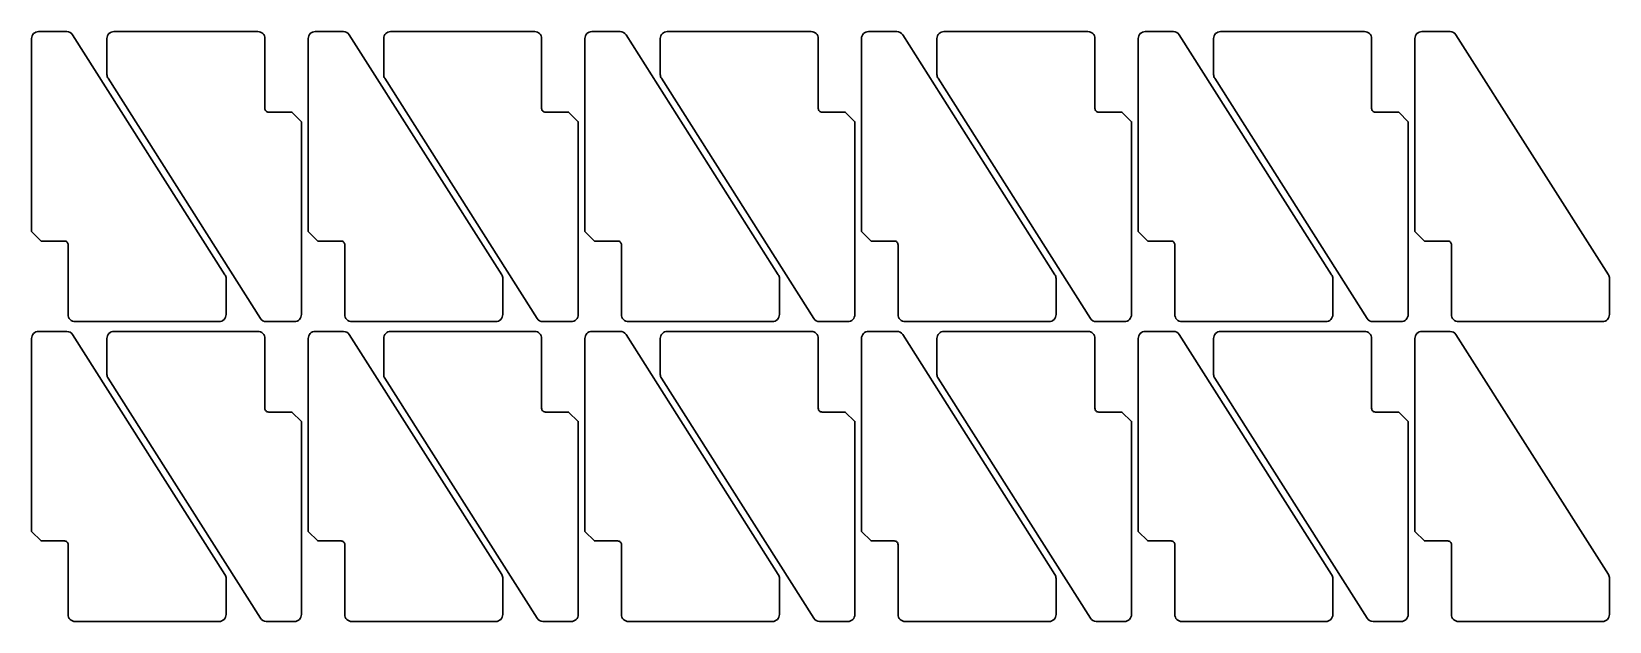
# Model space of a CAD drawing. Header units: millimetres. Extents: x 1270 to 2739, y 197 to 746.
import ezdxf

# ---------------------------------------------------------------- set-up
doc = ezdxf.new("R2010")
doc.units = ezdxf.units.MM

msp = doc.modelspace()

# ---------------------------------------------------------------- linework, layer by layer
at = {"lineweight": 30}
for points in [[(1277, 746.4, 0.414214), (1270.5, 739.9), (1270.5, 560.3), (1279.4, 551.4), (1301, 551.4, -0.414214), (1304.5, 547.9), (1304.5, 482.9, 0.414214), (1311, 476.4), (1445, 476.4, 0.414214), (1451.5, 482.9), (1451.5, 516.4, 0.144242), (1450.4, 520), (1308.7, 743.4, 0.254751), (1303.3, 746.4)], [(1515.1, 476.4, 0.414214), (1521.6, 482.9), (1521.6, 662.5), (1512.8, 671.4), (1491.1, 671.4, -0.414214), (1487.6, 674.9), (1487.6, 739.9, 0.414214), (1481.1, 746.4), (1347.1, 746.4, 0.414214), (1340.6, 739.9), (1340.6, 706.4, 0.144242), (1341.7, 702.9), (1483.4, 479.4, 0.254751), (1488.9, 476.4)], [(1534.4, 746.4, 0.414214), (1527.9, 739.9), (1527.9, 560.3), (1536.8, 551.4), (1558.4, 551.4, -0.414214), (1561.9, 547.9), (1561.9, 482.9, 0.414214), (1568.4, 476.4), (1702.4, 476.4, 0.414214), (1708.9, 482.9), (1708.9, 516.4, 0.144242), (1707.9, 520), (1566.1, 743.4, 0.254751), (1560.7, 746.4)], [(1772.6, 476.4, 0.414214), (1779.1, 482.9), (1779.1, 662.5), (1770.2, 671.4), (1748.6, 671.4, -0.414214), (1745.1, 674.9), (1745.1, 739.9, 0.414214), (1738.6, 746.4), (1604.6, 746.4, 0.414214), (1598.1, 739.9), (1598.1, 706.4, 0.144242), (1599.1, 702.9), (1740.8, 479.4, 0.254751), (1746.3, 476.4)], [(1791.8, 746.4, 0.414214), (1785.3, 739.9), (1785.3, 560.3), (1794.2, 551.4), (1815.8, 551.4, -0.414214), (1819.3, 547.9), (1819.3, 482.9, 0.414214), (1825.8, 476.4), (1959.8, 476.4, 0.414214), (1966.3, 482.9), (1966.3, 516.4, 0.144242), (1965.3, 520), (1823.6, 743.4, 0.254751), (1818.1, 746.4)], [(2030, 476.4, 0.414214), (2036.5, 482.9), (2036.5, 662.5), (2027.6, 671.4), (2006, 671.4, -0.414214), (2002.5, 674.9), (2002.5, 739.9, 0.414214), (1996, 746.4), (1862, 746.4, 0.414214), (1855.5, 739.9), (1855.5, 706.4, 0.144242), (1856.5, 702.9), (1998.2, 479.4, 0.254751), (2003.7, 476.4)], [(2049.2, 746.4, 0.414214), (2042.7, 739.9), (2042.7, 560.3), (2051.6, 551.4), (2073.2, 551.4, -0.414214), (2076.7, 547.9), (2076.7, 482.9, 0.414214), (2083.2, 476.4), (2217.2, 476.4, 0.414214), (2223.7, 482.9), (2223.7, 516.4, 0.144242), (2222.7, 520), (2081, 743.4, 0.254751), (2075.5, 746.4)], [(2287.4, 476.4, 0.414214), (2293.9, 482.9), (2293.9, 662.5), (2285, 671.4), (2263.4, 671.4, -0.414214), (2259.9, 674.9), (2259.9, 739.9, 0.414214), (2253.4, 746.4), (2119.4, 746.4, 0.414214), (2112.9, 739.9), (2112.9, 706.4, 0.144242), (2113.9, 702.9), (2255.7, 479.4, 0.254751), (2261.1, 476.4)], [(2306.7, 746.4, 0.414214), (2300.2, 739.9), (2300.2, 560.3), (2309, 551.4), (2330.7, 551.4, -0.414214), (2334.2, 547.9), (2334.2, 482.9, 0.414214), (2340.7, 476.4), (2474.7, 476.4, 0.414214), (2481.2, 482.9), (2481.2, 516.4, 0.144242), (2480.1, 520), (2338.4, 743.4, 0.254751), (2332.9, 746.4)], [(2544.8, 476.4, 0.414214), (2551.3, 482.9), (2551.3, 662.5), (2542.5, 671.4), (2520.8, 671.4, -0.414214), (2517.3, 674.9), (2517.3, 739.9, 0.414214), (2510.8, 746.4), (2376.8, 746.4, 0.414214), (2370.3, 739.9), (2370.3, 706.4, 0.144242), (2371.4, 702.9), (2513.1, 479.4, 0.254751), (2518.6, 476.4)], [(2564.1, 746.4, 0.414214), (2557.6, 739.9), (2557.6, 560.3), (2566.5, 551.4), (2588.1, 551.4, -0.414214), (2591.6, 547.9), (2591.6, 482.9, 0.414214), (2598.1, 476.4), (2732.1, 476.4, 0.414214), (2738.6, 482.9), (2738.6, 516.4, 0.144242), (2737.6, 520), (2595.8, 743.4, 0.254751), (2590.4, 746.4)], [(1277, 467.2, 0.414214), (1270.5, 460.7), (1270.5, 281.1), (1279.4, 272.2), (1301, 272.2, -0.414214), (1304.5, 268.7), (1304.5, 203.7, 0.414214), (1311, 197.2), (1445, 197.2, 0.414214), (1451.5, 203.7), (1451.5, 237.3, 0.144242), (1450.4, 240.8), (1308.7, 464.3, 0.254751), (1303.3, 467.2)], [(1515.1, 197.2, 0.414214), (1521.6, 203.7), (1521.6, 383.4), (1512.8, 392.2), (1491.1, 392.2, -0.414214), (1487.6, 395.7), (1487.6, 460.7, 0.414214), (1481.1, 467.2), (1347.1, 467.2, 0.414214), (1340.6, 460.7), (1340.6, 427.2, 0.144242), (1341.7, 423.7), (1483.4, 200.2, 0.254751), (1488.9, 197.2)], [(1534.4, 467.2, 0.414214), (1527.9, 460.7), (1527.9, 281.1), (1536.8, 272.2), (1558.4, 272.2, -0.414214), (1561.9, 268.7), (1561.9, 203.7, 0.414214), (1568.4, 197.2), (1702.4, 197.2, 0.414214), (1708.9, 203.7), (1708.9, 237.3, 0.144242), (1707.9, 240.8), (1566.1, 464.3, 0.254751), (1560.7, 467.2)], [(1772.6, 197.2, 0.414214), (1779.1, 203.7), (1779.1, 383.4), (1770.2, 392.2), (1748.6, 392.2, -0.414214), (1745.1, 395.7), (1745.1, 460.7, 0.414214), (1738.6, 467.2), (1604.6, 467.2, 0.414214), (1598.1, 460.7), (1598.1, 427.2, 0.144242), (1599.1, 423.7), (1740.8, 200.2, 0.254751), (1746.3, 197.2)], [(1791.8, 467.2, 0.414214), (1785.3, 460.7), (1785.3, 281.1), (1794.2, 272.2), (1815.8, 272.2, -0.414214), (1819.3, 268.7), (1819.3, 203.7, 0.414214), (1825.8, 197.2), (1959.8, 197.2, 0.414214), (1966.3, 203.7), (1966.3, 237.3, 0.144242), (1965.3, 240.8), (1823.6, 464.3, 0.254751), (1818.1, 467.2)], [(2030, 197.2, 0.414214), (2036.5, 203.7), (2036.5, 383.4), (2027.6, 392.2), (2006, 392.2, -0.414214), (2002.5, 395.7), (2002.5, 460.7, 0.414214), (1996, 467.2), (1862, 467.2, 0.414214), (1855.5, 460.7), (1855.5, 427.2, 0.144242), (1856.5, 423.7), (1998.2, 200.2, 0.254751), (2003.7, 197.2)], [(2049.2, 467.2, 0.414214), (2042.7, 460.7), (2042.7, 281.1), (2051.6, 272.2), (2073.2, 272.2, -0.414214), (2076.7, 268.7), (2076.7, 203.7, 0.414214), (2083.2, 197.2), (2217.2, 197.2, 0.414214), (2223.7, 203.7), (2223.7, 237.3, 0.144242), (2222.7, 240.8), (2081, 464.3, 0.254751), (2075.5, 467.2)], [(2287.4, 197.2, 0.414214), (2293.9, 203.7), (2293.9, 383.4), (2285, 392.2), (2263.4, 392.2, -0.414214), (2259.9, 395.7), (2259.9, 460.7, 0.414214), (2253.4, 467.2), (2119.4, 467.2, 0.414214), (2112.9, 460.7), (2112.9, 427.2, 0.144242), (2113.9, 423.7), (2255.7, 200.2, 0.254751), (2261.1, 197.2)], [(2306.7, 467.2, 0.414214), (2300.2, 460.7), (2300.2, 281.1), (2309, 272.2), (2330.7, 272.2, -0.414214), (2334.2, 268.7), (2334.2, 203.7, 0.414214), (2340.7, 197.2), (2474.7, 197.2, 0.414214), (2481.2, 203.7), (2481.2, 237.3, 0.144242), (2480.1, 240.8), (2338.4, 464.3, 0.254751), (2332.9, 467.2)], [(2544.8, 197.2, 0.414214), (2551.3, 203.7), (2551.3, 383.4), (2542.5, 392.2), (2520.8, 392.2, -0.414214), (2517.3, 395.7), (2517.3, 460.7, 0.414214), (2510.8, 467.2), (2376.8, 467.2, 0.414214), (2370.3, 460.7), (2370.3, 427.2, 0.144242), (2371.4, 423.7), (2513.1, 200.2, 0.254751), (2518.6, 197.2)], [(2564.1, 467.2, 0.414214), (2557.6, 460.7), (2557.6, 281.1), (2566.5, 272.2), (2588.1, 272.2, -0.414214), (2591.6, 268.7), (2591.6, 203.7, 0.414214), (2598.1, 197.2), (2732.1, 197.2, 0.414214), (2738.6, 203.7), (2738.6, 237.3, 0.144242), (2737.6, 240.8), (2595.8, 464.3, 0.254751), (2590.4, 467.2)]]:
    msp.add_lwpolyline(points, format="xyb", close=True, dxfattribs=at)

doc.saveas('drawing.dxf')
